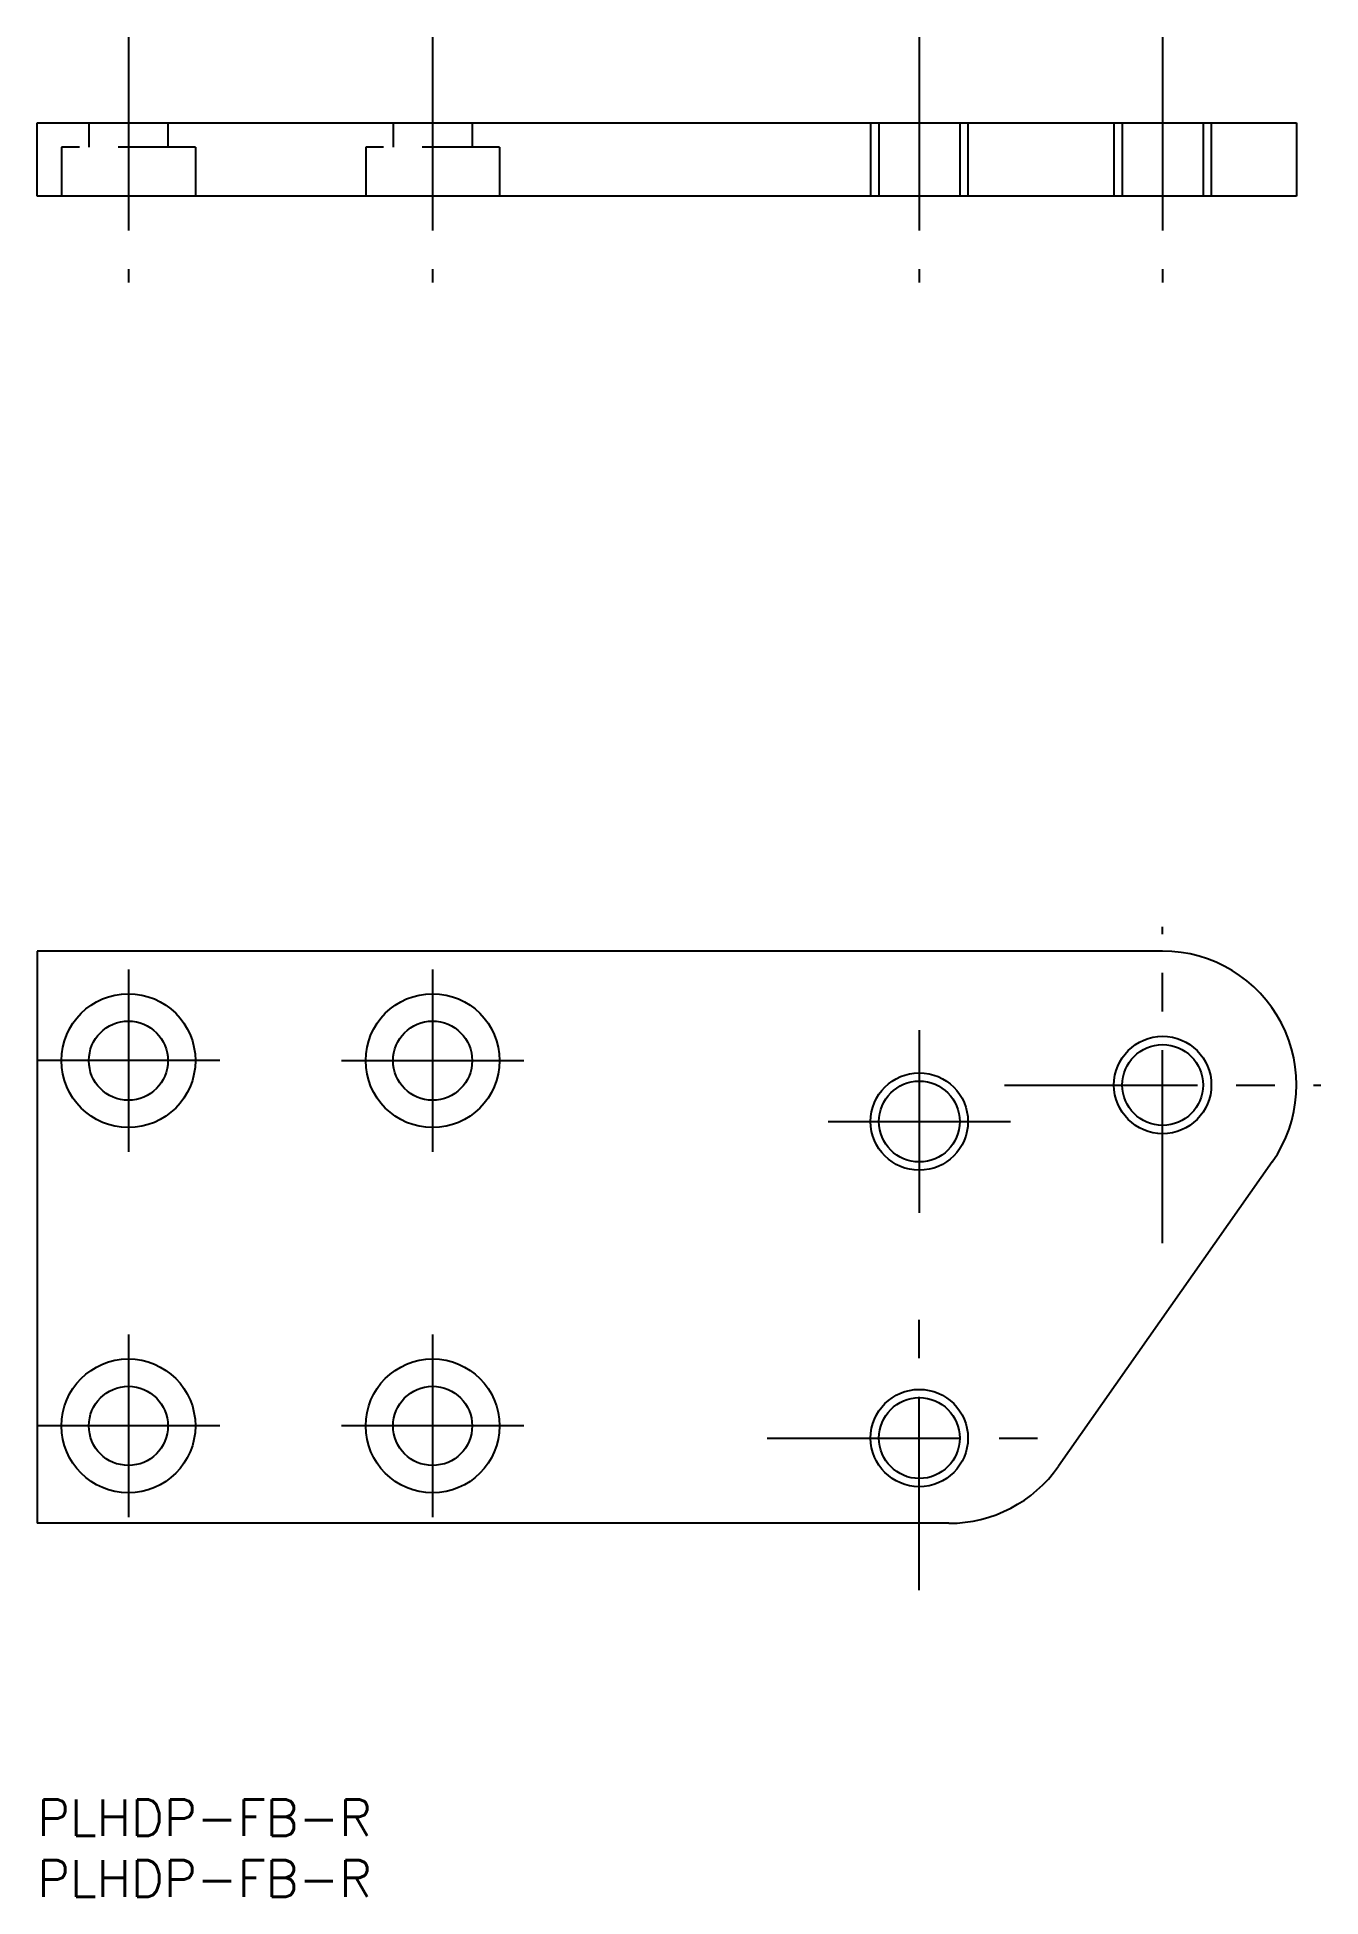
# Model space of a CAD drawing. Extents: x 0 to 105, y -8 to 145.
import ezdxf

# ---------------------------------------------------------------- set-up
doc = ezdxf.new("R2010")
doc.units = 0
doc.header["$LTSCALE"] = 0.5
doc.linetypes.add('CENTER', pattern=[50.8, 31.75, -6.35, 6.35, -6.35])
doc.linetypes.add('DASHED', pattern=[19.05, 12.7, -6.35])
doc.layers.get('0').update_dxf_attribs({"linetype": 'CONTINUOUS'})
doc.layers.add('CENTER', color=1, linetype='CENTER')
doc.styles.get("Standard").update_dxf_attribs({"font": 'txt.shx', "height": 3, "bigfont": 'bigfont.shx'})

# ---------------------------------------------------------------- blocks, each defined once
blk = doc.blocks.new('*U6')
at = {"color": 7, "linetype": 'CONTINUOUS'}
blk.add_text('PLHDP-FB-R', height=3, dxfattribs=at).set_placement((0, -3))
blk = doc.blocks.new('*U7')
at = {"color": 7, "linetype": 'CONTINUOUS'}
blk.add_text('PLHDP-FB-R', height=3, dxfattribs=at).set_placement((0, -8))

msp = doc.modelspace()

# ---------------------------------------------------------------- linework, layer by layer
at = {"color": 7, "linetype": 'CONTINUOUS'}
for p, q in [((0, 137.7), (103.5, 137.7)), ((0, 131.7), (0, 137.7)), ((103.5, 137.7), (103.5, 131.7)), ((103.5, 131.7), (0, 131.7)), ((92.5, 69.68), (0, 69.68)), ((0, 69.68), (0, 22.68)), ((101.51, 52.37), (83.95, 27.36)), ((74.94, 22.68), (0, 22.68))]:
    msp.add_line(p, q, dxfattribs=at)
at = {"color": 3, "linetype": 'DASHED'}
for p, q in [((4.25, 137.7), (4.25, 135.7)), ((10.75, 137.7), (10.75, 135.7)), ((29.25, 137.7), (29.25, 135.7)), ((35.75, 137.7), (35.75, 135.7)), ((68.5, 137.7), (68.5, 131.7)), ((69.18, 137.7), (69.18, 131.7)), ((75.82, 137.7), (75.82, 131.7)), ((76.5, 137.7), (76.5, 131.7)), ((88.5, 137.7), (88.5, 131.7)), ((89.18, 137.7), (89.18, 131.7)), ((95.82, 137.7), (95.82, 131.7)), ((96.5, 137.7), (96.5, 131.7)), ((13, 135.7), (2, 135.7)), ((2, 135.7), (2, 131.7)), ((13, 135.7), (13, 131.7)), ((27, 135.7), (27, 131.7)), ((38, 135.7), (27, 135.7)), ((38, 135.7), (38, 131.7))]:
    msp.add_line(p, q, dxfattribs=at)
at = {"color": 7, "linetype": 'CONTINUOUS'}
for centre, radius in [((7.5, 60.68), 5.5), ((32.5, 60.68), 5.5), ((7.5, 60.68), 3.25), ((32.5, 60.68), 3.25), ((92.5, 58.68), 3.32), ((72.5, 55.68), 3.32), ((7.5, 30.68), 5.5), ((32.5, 30.68), 5.5), ((7.5, 30.68), 3.25), ((32.5, 30.68), 3.25), ((72.5, 29.68), 3.32)]:
    msp.add_circle(centre, radius, dxfattribs=at)
at = {"color": 3, "linetype": 'CONTINUOUS'}
for centre in [(92.5, 58.68), (72.5, 55.68), (72.5, 29.68)]:
    msp.add_circle(centre, 4, dxfattribs=at)
at = {"color": 7, "linetype": 'CONTINUOUS'}
for centre, start, end in [((92.5, 58.68), 325, 90), ((74.94, 33.68), 270, 324.9224)]:
    msp.add_arc(centre, 11, start, end, dxfattribs=at)
at = {"layer": 'CENTER', "color": 1, "linetype": 'CENTER'}
for p, q in [((7.5, 144.75), (7.5, 124.59)), ((32.5, 144.75), (32.5, 124.59)), ((72.5, 144.75), (72.5, 124.59)), ((92.5, 144.75), (92.5, 124.59)), ((92.5, 45.68), (92.5, 71.68)), ((7.5, 68.18), (7.5, 53.18)), ((32.5, 68.18), (32.5, 53.18)), ((72.5, 63.18), (72.5, 48.18)), ((15, 60.68), (0, 60.68)), ((25, 60.68), (40, 60.68)), ((79.5, 58.68), (105.5, 58.68)), ((65, 55.68), (80, 55.68)), ((72.5, 17.18), (72.5, 42.18)), ((7.5, 38.18), (7.5, 23.18)), ((32.5, 38.18), (32.5, 23.18)), ((15, 30.68), (0, 30.68)), ((40, 30.68), (25, 30.68)), ((60, 29.68), (85, 29.68))]:
    msp.add_line(p, q, dxfattribs=at)

# ---------------------------------------------------------------- block references
at = {"color": 7, "linetype": 'CONTINUOUS'}
for name in ['*U6', '*U7']:
    msp.add_blockref(name, (0, 0), dxfattribs=at)

doc.saveas('drawing.dxf')
